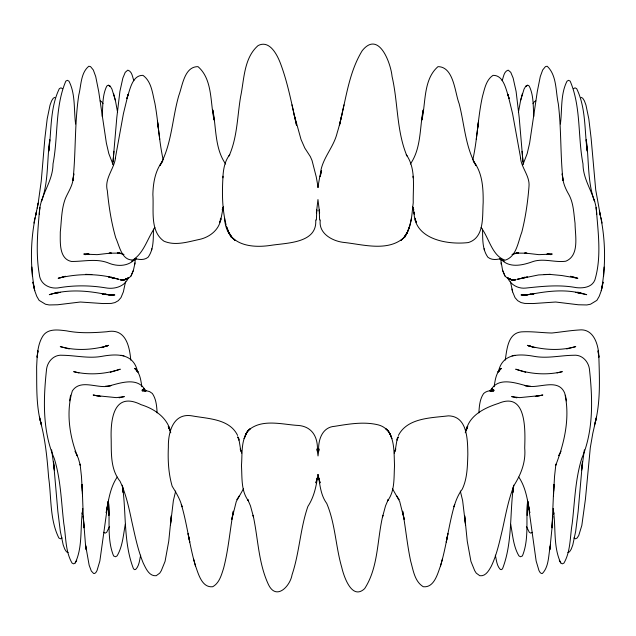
<?xml version="1.0" encoding="UTF-8"?>
<svg xmlns="http://www.w3.org/2000/svg" width="636" height="636" viewBox="0 0 636 636"><rect width="100%" height="100%" fill="white"/><g stroke="black" fill="none" stroke-linecap="round" stroke-linejoin="round"><path stroke-width="0.95" d="M153.475 228.984C153.212 238.452 153.96 249.233 148.061 257.278C144.245 260.339 139.069 259.703 134.681 258.494L136.279 258.836L134.904 258.932M510.509 281.859L512.624 291.86L515.049 297.664L517.704 300.685L521.051 302.577L524.724 303.42L532.984 303.555L555.657 302.02L578.41 304.771L586.821 304.954L590.518 304.223L596.862 300.375L599.223 296.328L601.386 290.421L603.071 282.138L601.282 290.66C606.227 264.624 605.528 237.045 599.406 211.239L600.36 215.54L595.725 189.902L591.098 138.076L588.809 118.868L585.971 105.115L584.373 100.806L582.727 98.222L581.081 97.364M527.157 515.438L527.506 500.278M527.411 503.505C525.956 520.836 529.12 539.535 522.387 555.959L520.439 556.762L518.904 555.856C513.324 546.364 512.688 534.9 510.708 524.287M316.378 220.024L316.8 209.872L316.402 212.988L317.96 199.545L319.598 212.988L319.2 209.872L319.622 220.024M220.501 218.212L220.35 219.889L220.779 218.816C219.428 229.707 209.626 237.292 199.338 239.446C187.874 241.847 175.282 246.108 163.921 241.155C149.579 231.011 154.015 209.912 152.871 194.68C153.149 182.739 155.176 170.535 162.737 160.972L159.938 165.551C171.823 144.189 172.118 118.765 178.78 95.646C182.492 85.804 184.337 66.51 198.003 66.645C212.766 79.428 210.087 102.603 214.125 120.037L212.837 110.012C216.367 127.955 214.714 148.427 225.645 164.04M553.574 493.003L553.471 495.873L554.528 476.523L555.896 464.145L555.641 465.48C564.545 442.823 570.285 417.343 564.681 393.104C557.947 377.029 537.579 389.86 525.018 385.615L530.591 386.243M553.646 491.095L553.9 484.401L552.008 527.84L552.74 516.162L552.128 526.815L549.822 549.687L550.53 544.4M238.802 440.247L238.858 438.92L237.729 436.837L238.667 439.476M102.181 116.412C102.984 106.276 102.165 95.368 106.808 86.043L108.271 85.208L108.82 85.51L110.354 86.424L111.936 89.048L115.41 100.512L117.596 112.357M223.029 176.236C221.948 192.477 222.123 209.061 226.09 224.937M603.612 276.191L604.128 267.064M478.876 412.907C479.274 406.245 479.751 399.138 483.662 393.477C486.437 390.909 490.316 390.353 493.949 390.695L490.149 390.79L493.941 390.321L490.443 390.886L493.806 389.836L490.571 390.862M105.409 386.243L110.982 385.615C98.699 389.844 80.883 378.023 72.337 390.925C65.977 411.683 69.404 435.763 77.218 455.71L74.953 451.194M560.388 124.004C562.28 109.869 560.364 94.287 566.994 81.233L568.56 80.303L570.158 81.114C581.185 106.92 577.695 136.629 582.989 163.897C583.053 182.747 596.966 196.15 596.632 214.435L596.218 207.439C597.896 231.48 601.887 256.586 594.843 280.071C591.854 287.416 583.164 288.41 576.256 287.631C559.426 284.451 542.548 286.303 525.694 288.084C518.133 288.935 510.581 284.674 507.544 277.694M48.813 151.217C51.548 130.459 49.974 107.866 59.323 88.682L60.961 87.832L62.551 88.73M82.577 510.843C80.001 528.007 82.863 546.912 75.239 562.932L73.673 563.854L72.059 563.091C65.238 551.301 66.057 536.744 63.823 523.667C61.239 501.86 60.81 479.536 54.243 458.421C42.215 430.445 43.359 398.518 46.595 368.872C47.748 361.145 54.211 354.395 62.408 355.262C75.628 355.429 88.778 358.76 101.967 356.319C116.849 353.656 133.647 353.274 137.503 371.543M113.955 151.304L113.001 161.941L116.825 117.35L119.902 91.441L122.867 78.029L125.236 72.329L127.804 70.127C132.201 71.399 132.415 77.123 133.886 80.693M48.805 150.843L49.775 139.713C46.905 159.652 48.614 180.672 42.008 199.95M171.299 515.907L168.747 541.212L165.066 561.389L161.29 570.691L159.747 573.131L156.194 575.723C149.062 576.423 145.811 568.242 143.203 562.987C137.797 549.774 135.007 535.679 131.883 521.798C128.973 508.021 126.047 494.061 120.037 481.245C110.513 469.416 111.38 453.754 111.189 439.373C110.41 418.75 113.947 391.06 141.144 404.711C154.62 408.861 168.103 417.995 170.742 432.798M82.481 511.36L82.235 514.095L82.76 508.442M171.307 515.82L170.48 524.859L173.374 500.572L175.687 491.032M222.87 177.818C223.3 169.677 224.548 161.258 229.747 154.667L229.071 155.923C237.363 137.392 237.276 116.563 240.583 96.839C244.24 79.54 243.747 58.051 258.121 45.561C269.712 39.551 277.399 55.149 280.651 63.91C288.068 83.753 291.789 104.686 296.527 125.268L292.011 104.861M513.49 486.103L512.807 492.614L513.626 485.181C509.539 512.839 512.759 542.524 502.48 568.862L501.287 569.649L500.325 569.435C496.692 565.786 496.478 559.982 495.333 555.156M134.705 264.433L135.524 258.248M505.215 360.095C506.964 349.681 507.671 333.471 521.067 331.905C531.354 331.197 541.61 332.795 551.881 333.01C560.952 332.064 569.951 330.529 579.062 329.981C593.992 328.152 598.715 345.451 598.874 357.098C599.533 379.946 600.71 403.455 594.39 425.683M494.14 386.728C495.134 380.344 495.937 373.006 501.009 368.427L498.06 371.845L500.675 368.379L498.6 371.368M72.965 180.457L73.808 173.922L72.965 180.457C75.962 152.052 74.492 123.305 78.792 94.995C81.233 85.478 80.613 72.933 88.841 66.224L90.574 66.645L93.317 69.984L95.718 76.558L98.707 91.56L106.379 143.148L108.82 153.618L113.136 164.796M472.771 159.938C477.493 138.974 477.819 117.278 482.501 96.298C484.6 88.865 486.103 79.882 493.043 75.35C504.102 75.088 506.081 90.551 509.118 98.532L507.894 94.351L512.584 113.701L520.709 158.444M476.245 139.3L478.566 120.967L477.501 129.339M317.857 187.501L319.741 176.919L321.593 170.774L320.21 176.633C320.48 159.763 333.447 148.562 337.16 132.892C345.579 105.616 347.041 75.485 362.21 50.697C378.794 29.972 390.798 63.171 392.046 76.384C398.128 102.642 396.435 130.785 406.929 155.923L406.253 154.667C416.119 168.476 412.891 186.817 413.241 202.741C411.54 215.517 411.866 231.417 401.022 240.305L404.949 236.751C388.771 252.19 364.062 244.677 344.354 242.483C332.692 241.386 318.159 233.531 320.305 219.969M550.331 545.895C548.335 554.942 549.162 566.501 542.357 573.497L541.212 573.418L540.036 572.4L538.962 570.54L536.14 560.992L527.84 501.414L529.796 512.735C527.554 500.532 525.924 487.597 518.793 477.103M112.667 164.08L113.057 161.353M125.292 524.287C123.312 534.9 122.676 546.364 117.096 555.856L115.561 556.762L113.613 555.959C106.88 539.535 110.044 520.836 108.589 503.505L108.843 515.438L108.494 500.278M397.333 439.476L398.271 436.837L397.142 438.92L395.123 451.123L395.759 448.849L394.272 453.134M317.913 474.432C316.418 485.689 314.2 496.788 307.896 506.431C300.184 528.603 299.508 552.549 292.035 574.825C290.207 586.074 276.453 600.774 268.591 584.85C258.303 563.146 258.192 538.438 253.104 515.295L253.486 517.004L250.473 505.882L247.778 499.57L248.557 501.009C240.813 490.992 242.26 477.469 241.449 465.576C242.523 453.309 240.352 437.632 250.433 428.545L247.38 431.295L244.152 438.649L245.894 433.816L245.448 435.008L247.698 430.906L247.38 431.295C260.275 418.575 280.333 424.069 296.368 425.333C312.022 425.659 318.31 437.059 317.356 451.218L317.07 448.865L318.024 455.956L318.93 448.865L318.644 451.218C318 440.311 321.919 427.042 334.91 426.279C349.1 423.981 364.054 421.382 378.253 424.88C395.775 429.507 393.732 451.536 394.551 465.576C393.74 477.469 395.187 490.992 387.443 501.009L388.222 499.57L385.527 505.882L382.514 517.004L382.896 515.295C376.989 539.614 378.627 567.058 364.643 588.634C351.835 600.742 343.798 576.272 341.731 567.304C335.609 546.284 335.323 523.674 326.721 503.402C320.48 494.951 320.003 484.37 318.087 474.432M140.667 555.156C139.523 559.982 139.308 565.786 135.675 569.435L134.713 569.649L133.52 568.862C123.241 542.524 126.461 512.839 122.374 485.181L123.193 492.614L122.51 486.103M37.19 208.147L38.232 203.083L35.64 215.54L36.594 211.239C30.472 237.045 29.773 264.624 34.718 290.66L32.929 282.138L34.614 290.421L36.777 296.328L39.138 300.375L45.482 304.223L49.179 304.954L57.59 304.771L80.343 302.02L103.016 303.555L111.276 303.42L114.949 302.577L118.296 300.685L120.951 297.664L123.376 291.86L125.491 281.859M518.404 112.357L520.59 100.512L524.064 89.048L525.646 86.424L527.18 85.51L527.729 85.208L529.192 86.043C533.835 95.368 533.016 106.276 533.819 116.412M38.144 203.496L41.237 181.133L44.902 138.076L47.191 118.868L50.029 105.115L51.627 100.806L53.273 98.222L54.919 97.364M70.596 395.171L69.586 400.863M553.423 510.843C555.999 528.007 553.137 546.912 560.761 562.932L562.327 563.854L563.941 563.091C570.762 551.301 569.943 536.744 572.177 523.667C574.761 501.86 575.19 479.536 581.757 458.421C593.785 430.445 592.641 398.518 589.405 368.872C588.252 361.145 581.789 354.395 573.592 355.262C560.372 355.429 547.222 358.76 534.033 356.319C519.151 353.656 502.353 353.274 498.497 371.543M584.373 449.827L581.543 470.433L582.504 461.617L578.14 511.455L575.683 531.275L572.805 544.933L571.2 549.21L569.546 551.77L567.9 552.605M466.101 430.866C468.963 415.308 484.791 407.803 498.401 403.431C527.053 391.013 525.185 431.097 524.708 448.03C525.932 461.633 521.266 473.788 514.262 484.998C508.283 499.498 505.692 515.041 502.265 530.257C499.332 542.492 496.708 554.982 491.215 566.374C488.83 570.611 485.546 576.566 479.806 575.723L476.253 573.131L474.71 570.691L470.934 561.389L467.253 541.212L464.701 515.907M33.947 223.053L34.996 217.758M115.291 158.444L123.416 113.701L128.106 94.351L126.882 98.532C129.919 90.551 131.898 75.088 142.957 75.35C151.654 81.543 152.481 93.611 154.874 103.159C158.356 121.985 158.984 141.256 163.229 159.938M151.551 250.322L151.869 248.724M220.454 220.446L220.779 218.816M398.406 435.422C407.477 417.749 431.2 417.955 448.364 415.849C467.73 416.198 467.587 440.223 467.834 454.287C467.468 465.965 467.365 478.399 462.285 489.132C458.286 494.363 455.845 500.532 453.985 506.805L454.684 504.42C448.73 524.485 446.607 545.465 440.621 565.531C437.711 573.41 434.269 588.014 423.258 586.726C414.624 581.495 413.225 570.118 410.697 561.254C407.159 544.702 405.641 527.816 402.652 511.169L404.162 519.326L399.718 501.51L392.531 488.838M447.76 534.518L446.241 542.111L447.983 533.429M465.997 430.341L467.245 426.796L465.997 430.341L466.657 427.956M343.989 104.861L339.473 125.268L341.818 114.774M127.534 278.409L125.133 279.705L119.95 279.657C123.972 280.15 128.369 279.26 131.04 275.968L133.385 270.38L135.023 262.93M595.662 420.627L595.193 422.487L596.489 417.216L592.784 433.41L590.311 447.625L585.438 499.085L581.829 525.423L578.752 535.488L577.114 538L575.469 538.819L573.879 537.945M409.592 226.337L407.12 232.736L404.122 237.371L407.636 231.806L404.615 237.117C408.344 231.488 410.117 224.937 411.413 218.394M73.076 179.559C72.13 186.38 68.171 192.096 65.484 198.265C61.35 208.942 61.565 220.676 60.301 231.925C60.317 241.728 58.758 258.796 71.399 261.452C84.071 261.611 97.125 258.033 109.384 263.376C117.922 266.659 128.122 266.293 134.8 259.385L131.811 261.142L136.382 258.637M466.896 428.028L466.252 430.516L467.77 426.438M317.102 478.399L315.925 482.907L317.285 477.747M520.59 100.512L522.466 93.373M465.258 432.798L466.283 428.99M440.438 566.207L442.473 558.829M115.577 157.442C114.249 169.081 104.105 178.581 107.349 190.776C108.859 206.668 111.324 222.52 115.76 237.888C119.433 245.742 121.651 260.641 132.972 259.933C144.149 252.699 147.48 238.11 154.898 227.624M220.112 220.724L219.635 222.385L220.732 220.247L223.188 207.32L222.242 209.944L223.475 206.716M502.114 80.693C503.585 77.123 503.799 71.399 508.196 70.127L510.764 72.329L513.133 78.029L516.098 91.441L519.175 117.35L522.999 161.941L522.045 151.304M109.607 526.393L106.697 532.292L105.139 533.151L103.604 532.292M131.04 275.968L133.385 270.38M243.469 488.838L236.282 501.51L231.838 519.326L233.348 511.169C229.914 530.17 228.499 549.544 223.594 568.266C221.439 574.992 219.372 583.037 212.742 586.726C201.731 588.014 198.289 573.41 195.379 565.531C189.393 545.465 187.27 524.485 181.316 504.42L182.015 506.805C180.242 499.236 176.108 492.733 172.157 486.206C168.484 473.55 167.769 460.249 168.373 447.14C168.047 432.353 173.151 412.518 192.151 415.888C207.972 418.79 229.564 418.734 237.594 435.422M559.64 453.985L558.782 455.71L561.047 451.194M41.253 201.342L42.421 199.163M522.864 164.796L527.18 153.618L529.621 143.148L537.293 91.56L540.282 76.558L542.683 69.984L545.426 66.645L547.159 66.224C556.993 75.438 555.578 91.489 558.313 103.771C561.445 129.235 560.221 154.985 563.035 180.457L562.192 173.922L563.035 180.457M498.56 371.639L500.262 368.554L498.083 372.116M75.239 562.932L76.71 560.308M117.207 477.103C110.076 487.597 108.446 500.532 106.204 512.735L108.16 501.414L99.86 560.992L97.038 570.54L95.964 572.4L94.788 573.418L93.643 573.497L91.306 571.009L89.151 565.221L85.47 544.4L83.26 516.162L83.992 527.84L83.292 517.132L82.1 484.401L82.354 491.095M239.049 496.096L236.966 499.642L237.657 498.473M128.456 277.694C124.815 286.621 114.496 289.483 105.679 287.862C90.415 285.349 75.024 285.159 59.744 287.631C50.506 289.603 40.283 284.721 39.345 274.553C35.465 252.381 37.818 229.707 39.782 207.439L39.368 214.435C39.035 196.15 52.947 182.747 53.011 163.897C58.305 136.629 54.815 106.92 65.842 81.114L67.44 80.303L69.006 81.233C75.636 94.287 73.72 109.869 75.612 124.004M533.008 103.732L534.24 101.776L535.822 100.909M410.355 164.04C421.286 148.427 419.633 127.955 423.163 110.012L421.875 120.037C425.913 102.603 423.234 79.428 437.997 66.645C453.889 66.724 454.883 92.816 459.128 103.612C464.455 124.227 465.29 146.733 476.062 165.551L473.263 160.972C482.597 172.706 483.296 188.32 483.169 202.733C482.231 216.24 484.743 237.514 468.358 242.555C447.331 245.027 413.893 239.343 414.084 212.082L414.362 214.427L412.812 207.32L413.758 209.944L412.526 206.716M490.277 391.132C497.312 376.766 514.278 382.546 526.155 385.75M490.817 390.536L492.359 388.66L490.245 390.925M127.661 278.027L125.856 279.673L128.559 277.566M126.5 278.846L125.133 279.705L120.84 280.142L124.608 279.753L128.098 278.473L124.084 279.737L127.59 278.337M527.729 85.208L525.646 86.424L526.163 86.122M532.396 532.292L530.861 533.151L529.303 532.292L526.393 526.393M573.449 88.73L575.039 87.832L576.677 88.682C586.026 107.866 584.452 130.459 587.187 151.217M62.121 537.945L60.531 538.819L58.886 538C49.64 519.525 51.524 497.527 48.63 477.469C47.255 459.629 45.593 441.718 41.173 424.331C35.966 405.657 36.848 386.052 36.626 366.869C37.238 356.319 37.142 344.712 43.161 335.585C48.416 328.16 58.719 329.941 66.47 330.847C79.874 333.518 93.405 332.835 106.935 331.738C125.538 327.977 129.513 345.841 130.785 360.095M524.875 277.129L521.393 278.409L527.451 276.962L517.116 279.331L538.557 274.943L550.418 274.378L544.154 274.49M58.321 292.115L49.306 294.683C68.108 289.038 87.013 290.525 106.117 294.452L102.078 293.88L107.269 294.746L114.838 294.969L110.1 295.017L108.581 294.834L113.423 294.977L110.1 295.017L105.576 294.118M65.452 276.239L58.154 278.274L63.703 276.914M513.252 253.963L516.702 252.77M110.322 372.283L120.276 369.19C105.258 374.159 89.12 375.391 73.681 371.639L78.951 372.942M101.211 347.63L108.613 345.332L103.437 346.89L107.675 345.698C92.228 349.999 75.803 350.977 60.253 346.596L69.308 348.949M512.004 254.44L518.626 252.762L516.376 253.112L526.839 253.184L524.684 253.025L538.923 254.654L552.223 254.066L546.888 254.058L551.086 254.646L548.232 254.146M529.327 294.579L530.663 294.15M557.049 372.942L562.319 371.639C546.88 375.391 530.742 374.159 515.724 369.19L525.678 372.283M566.692 348.949L575.747 346.596C560.197 350.977 543.772 349.999 528.325 345.698L532.578 346.906L527.387 345.332L534.789 347.63M109.845 385.75C121.722 382.546 138.688 376.766 145.724 391.132M119.178 397.826L124.338 396.602L116.277 397.627L93.921 395.385M530.424 294.118L525.9 295.017L521.162 294.969L525.9 295.017L533.922 293.88L529.883 294.452C547.143 291.177 564.212 288.975 581.264 293.347L575.731 292.337L586.694 294.683L577.679 292.115M538.533 395.854L542.85 394.996L535.401 396.466M535.313 396.482L536.887 396.18M60.182 277.781C79.587 273.329 99.78 273.44 118.884 279.331L108.549 276.962L114.607 278.409L111.125 277.129M512.028 355.826L515.017 355.27M87.768 254.146L84.914 254.646L89.112 254.058L83.777 254.066L97.077 254.654L111.316 253.025L109.161 253.184L119.624 253.112L117.374 252.762L123.996 254.44M542.079 395.385L519.723 397.627L511.662 396.602L516.822 397.826M146.272 390.719L142.233 390.846L146.272 390.719L149.595 391.601L152.338 393.477C156.249 399.138 156.726 406.245 157.124 412.907M146.097 390.719L142.059 390.321L145.557 390.886L142.194 389.836L145.429 390.862M86.353 274.386L85.582 274.378L91.846 274.49M489.728 390.719L493.767 390.846L489.903 390.719M549.647 274.386L561.628 275.507L577.846 278.274L570.548 276.239M501.096 258.932L499.721 258.836L501.359 258.47C496.962 259.711 491.763 260.347 487.939 257.278C482.04 249.233 482.788 238.452 482.525 228.984M120.983 355.27L123.972 355.826M99.113 396.18L100.687 396.482M100.599 396.466L93.15 394.996L97.467 395.854M572.297 276.914L575.818 277.781M105.338 294.15L106.673 294.579M119.298 252.77L122.748 253.963M508.41 278.337L511.392 279.753L515.16 280.142L510.867 279.705L508.466 278.409M499.618 258.637L504.189 261.142L501.2 259.385C509.317 268.082 521.695 265.49 531.617 262.032C542.77 257.644 554.465 262.795 565.794 261.213C579.889 255.418 575.055 235.169 575.047 223.252C573.72 213.481 573.672 203.266 568.775 194.417C566.088 189.79 563.83 184.869 562.924 179.559M68.1 552.605L66.454 551.77L64.8 549.21L63.195 544.933L60.317 531.275L57.86 511.455L53.496 461.617L54.458 470.433L51.627 449.827M100.178 100.909L101.76 101.776L102.992 103.732M109.837 86.122L110.354 86.424L108.271 85.208M509.5 278.846L510.867 279.705L516.05 279.657C511.956 280.397 507.719 279.172 504.96 275.968L502.615 270.38L500.5 258.462M507.441 277.566L510.144 279.673L508.339 278.027M145.755 390.925L143.641 388.66L145.183 390.536M137.4 371.368L135.325 368.379L137.94 371.845L134.991 368.427C140.063 373.006 140.866 380.344 141.86 386.728M137.917 372.116L135.738 368.554L137.44 371.639M398.343 498.473L399.034 499.642L396.951 496.096M481.102 227.624C489.092 237.689 491.89 255.871 505.151 260.18C516.567 256.65 518.046 241.807 521.798 232.212C525.575 217.289 527.769 201.994 528.977 186.658C530.122 176.108 521.242 167.848 520.423 157.442M559.29 560.308L560.761 562.932M168.23 426.438L170.003 430.341L169.717 428.99M593.579 199.163L594.747 201.342M170.003 430.341L168.755 426.796L169.899 430.866M76.36 453.985L78.331 458.365L80.359 465.48L80.104 464.145L81.472 476.523L82.529 495.873L82.426 493.003M502.615 270.38L504.96 275.968M593.992 199.95C587.386 180.672 589.095 159.652 586.225 139.713L587.195 150.843M415.888 220.724L416.365 222.385L415.268 220.247L415.499 218.212M241.728 453.134L240.241 448.849L240.877 451.123L238.858 438.92M315.695 219.969C317.499 243.262 286.947 242.833 271.063 245.321C249.614 248.612 226.042 244.598 224.588 218.394M193.527 558.829L195.562 566.207M460.313 491.032L462.626 500.572L465.52 524.859L464.693 515.82M318.716 477.747L320.075 482.907L318.898 478.399M113.534 93.373L115.41 100.512M169.104 428.028L169.748 430.516L169.343 427.956M40.338 420.627L41.61 425.683L39.512 417.216L40.807 422.487M294.182 114.774L301.027 139.467L304.795 148.037L310.344 156.607L312.038 160.479L316.259 176.919L318.143 187.501M511.996 289.046L512.624 291.86M500.977 262.93L501.295 264.433M188.24 534.518L189.759 542.111L188.018 533.429M484.131 248.724L484.449 250.322M415.221 218.816L415.547 220.446M601.004 217.758L602.053 223.053M566.414 400.863L565.404 395.171M522.943 161.353L523.333 164.08M85.47 544.4L86.178 549.687L85.669 545.895M158.499 129.339L157.434 120.967L159.755 139.3M412.971 176.236L413.13 177.818M553.24 508.442L553.765 514.095L553.519 511.36M31.872 267.064L32.388 276.191M397.142 438.92L397.198 440.247M37.922 350.937L37.127 357.098L37.922 350.937M498.497 371.209L498.171 371.535L501.343 368.379L498.497 371.209M60.269 292.337L54.736 293.347L60.277 292.377M523.961 294.929L522.577 294.977L527.419 294.834L523.961 294.929M511.916 279.737L507.902 278.473L511.916 279.737M388.302 430.906L385.567 428.545L388.62 431.295L388.302 430.906L390.552 435.008L388.302 430.906M234.978 240.305L231.051 236.751L234.978 240.305M137.503 371.209L134.657 368.379L137.829 371.535L137.503 371.209M231.878 237.371L228.364 231.806L231.385 237.117L228.88 232.736L226.408 226.337L228.88 232.736L231.878 237.371M391.267 436.86L390.106 433.816L391.848 438.649L391.267 436.86M598.874 357.098L598.078 350.937L598.874 357.098"/></g></svg>
